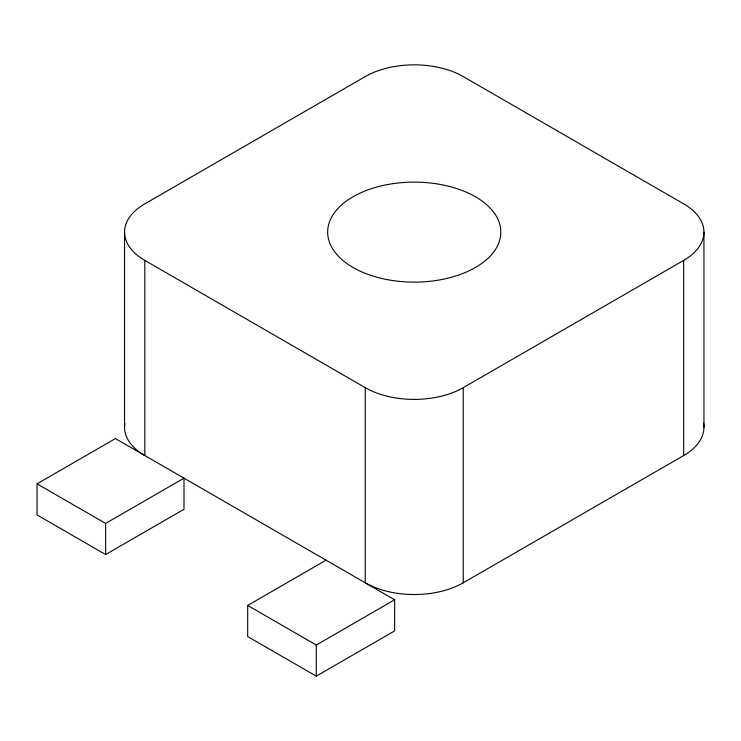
<?xml version="1.0" encoding="UTF-8"?>
<svg xmlns="http://www.w3.org/2000/svg" width="741" height="741" viewBox="0 0 741 741"><rect width="100%" height="100%" fill="white"/><g stroke="black" fill="none" stroke-linecap="round" stroke-linejoin="round"><path stroke-width="1.11" d="M124.525 232.118L124.525 427.27M703.95 427.27L703.95 232.118M37.05 483.827L105.63 523.424L184.009 478.177L184.009 509.28L105.63 554.537L37.05 514.939L37.05 483.827L115.429 438.579L394.647 599.784L394.647 630.897L316.268 676.144L247.689 636.547L247.689 605.443L326.068 560.187M144.819 260.397L365.257 387.673A69.274 39.995 0 0 0 463.227 387.673L683.656 260.397A69.274 39.995 0 0 0 683.656 203.84L463.227 76.573A69.274 39.995 0 0 0 365.257 76.573L144.819 203.84A69.274 39.995 0 0 0 144.819 260.397L144.819 455.548A69.274 39.995 0 0 1 124.896 423.139M247.689 605.443L316.268 645.031L394.647 599.784M365.257 387.673L365.257 582.815A69.274 39.995 0 0 0 463.227 582.815L683.656 455.548A69.274 39.995 0 0 0 703.58 423.139M683.656 260.397L683.656 455.548M463.227 387.673L463.227 582.815M316.268 645.031L316.268 676.144M105.63 523.424L105.63 554.537M370.945 275.42A86.595 49.999 0 0 0 500.833 232.118A86.595 49.999 0 0 0 370.945 188.825A86.595 49.999 0 0 0 370.945 275.42"/></g></svg>
